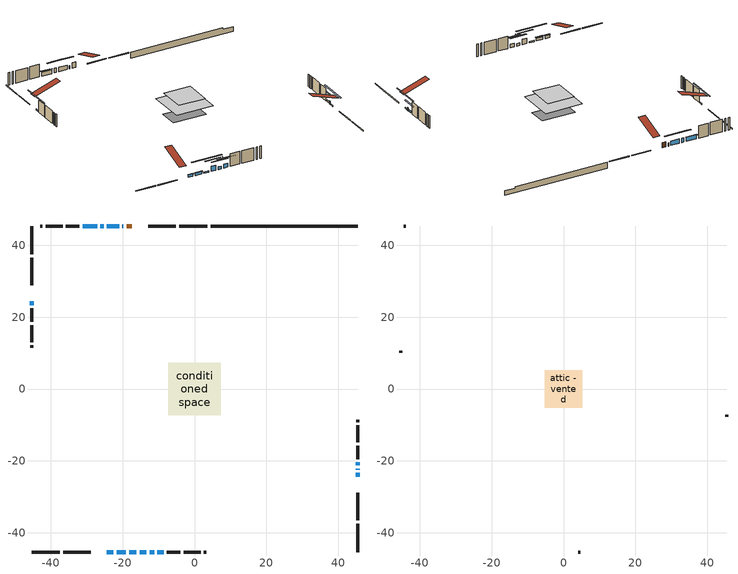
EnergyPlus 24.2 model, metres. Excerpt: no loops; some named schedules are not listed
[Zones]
conditioned space
 floor adiabatic (AdiabaticFloorConstruction): -7.25,-7.25 -7.25,7.25 7.25,7.25 7.25,-7.25 z2.72
 floor foundation (Slab1 construction): -6.59,-3.62 -6.59,3.62 6.59,3.62 6.59,-3.62 z-2.01
 wall outside (RimJoist1 construction): 3.59,45.36 -4.29,45.36 / -45.36,-45.36 -37.48,-45.36 / -45.36,45.36 -45.36,37.48 / 45.36,-45.36 45.36,-37.48 z0.28:0.58
 wall outside (RimJoist2 construction): -5.22,45.36 -12.88,45.36 / -36.55,-45.36 -28.89,-45.36 / -45.36,36.55 -45.36,28.89 / 45.36,-36.55 45.36,-28.89 z0.28:0.58
 wall outside (AdiabaticWallConstruction 1): -17.41,45.36 -18.9,45.36 z0.28:2.31
 wall outside (AdiabaticWallConstruction): -19.83,45.36 -20.04,45.36 / 45.36,-22.42 45.36,-22.21 z0.28:1.5; -24.36,-45.36 -22.58,-45.36 / -21.65,-45.36 -19.11,-45.36 / -12.52,-45.36 -11.24,-45.36 z0.28:1.3; 45.36,-24.36 45.36,-23.34 / -18.18,-45.36 -16.15,-45.36 / -45.36,24.36 -45.36,23.34 z0.28:0.79; 45.36,-21.28 45.36,-20.42 z0.28:1.2; -20.97,45.36 -24.37,45.36 / -25.3,45.36 -26.16,45.36 z0.28:2.01; -15.22,-45.36 -13.44,-45.36 z0.28:2.31; -10.32,-45.36 -8.59,-45.36 z0.28:1.7; -27.09,45.36 -31.16,45.36 z0.28:1.8
 wall outside (Wall1 construction): -32.09,45.36 -35.81,45.36 / -7.66,-45.36 -3.94,-45.36 / -45.36,22.41 -45.36,18.7 / 45.36,-19.49 45.36,-15.77 z0.28:5.16
 wall outside (Wall2 construction): -36.73,45.36 -41.46,45.36 / -3.01,-45.36 1.71,-45.36 / -45.36,17.77 -45.36,13.05 / 45.36,-14.84 45.36,-10.12 z0.28:5.16
 wall outside (Wall3 construction): -42.39,45.36 -42.96,45.36 / 2.64,-45.36 3.21,-45.36 / -45.36,12.12 -45.36,11.55 / 45.36,-9.19 45.36,-8.62 z0.28:5.16
 wall foundation (FoundationWall1 construction): 4.52,45.36,-2.01 4.52,45.36,0.28 41.28,45.36,0.28 41.28,45.36,-0.23 45.36,45.36,-0.23 45.36,45.36,-2.01
 window (WindowConstruction 9): -19.83,45.36 -20.04,45.36 z0.28:1.5
 window (WindowConstruction 7): -24.36,-45.36 -22.58,-45.36 z0.28:1.29
 window (WindowConstruction 8): -21.65,-45.36 -19.11,-45.36 z0.28:1.29
 window (WindowConstruction 11): 45.36,-24.36 45.36,-23.34 z0.28:0.79
 window (WindowConstruction 12): -18.18,-45.36 -16.15,-45.36 z0.28:0.79
 window (WindowConstruction 10): 45.36,-22.41 45.36,-22.21 z0.28:1.5
 window (WindowConstruction 13): -45.36,24.36 -45.36,23.34 z0.28:0.79
 window (WindowConstruction): 45.36,-21.28 45.36,-20.42 z0.28:1.19
 window (WindowConstruction 1): -20.97,45.36 -24.37,45.36 z0.28:2.01
 window (WindowConstruction 2): -25.3,45.36 -26.16,45.36 z0.28:2.01
 window (WindowConstruction 3): -15.22,-45.36 -13.44,-45.36 z0.28:2.31
 window (WindowConstruction 4): -12.52,-45.36 -11.24,-45.36 z0.28:1.29
 window (WindowConstruction 5): -10.32,-45.36 -8.59,-45.36 z0.28:1.7
 window (WindowConstruction 6): -27.09,45.36 -31.16,45.36 z0.28:1.8
 door (Door): -17.42,45.36 -18.9,45.36 z0.28:2.31
 ceiling adiabatic (AdiabaticFloorConstruction): 7.25,-7.25 7.25,7.25 -7.25,7.25 -7.25,-7.25 z2.72
attic - vented
 floor to conditioned space (Floor1 construction Reversed): -5.21,-5.21 -5.21,5.21 5.21,5.21 5.21,-5.21 z5.16
 wall outside (Wall4 construction): -43.89,45.36 -44.44,45.36 / 4.14,-45.36 4.69,-45.36 / -45.36,10.62 -45.36,10.07 / 45.36,-7.69 45.36,-7.14 z0.28:5.16
 roof outside (Roof1 construction): -16.49,45.36,5.16 -16.49,35.21,8.54 -13.81,35.21,8.54 -13.81,45.36,5.16; -25.29,-45.36,5.16 -25.29,-35.21,8.54 -27.96,-35.21,8.54 -27.96,-45.36,5.16; -45.36,25.29,5.16 -35.21,25.29,8.54 -35.21,27.96,8.54 -45.36,27.96,5.16; 45.36,-25.29,5.16 35.21,-25.29,8.54 35.21,-27.96,8.54 45.36,-27.96,5.16
shading: -22.38,-45.36 -24.56,-45.36 -24.56,-45.78 -22.38,-45.78 z1.5; -18.91,-45.36 -21.85,-45.36 -21.85,-45.78 -18.91,-45.78 z1.5; 45.36,-18.26 45.36,-29.44 45.78,-29.44 45.78,-18.26 z5.87; -11.07,-45.36 -23.26,-45.36 -23.26,-45.78 -11.07,-45.78 z5.87; -45.36,18.26 -45.36,29.44 -45.78,29.44 -45.78,18.26 z5.87; 45.36,-17.78 45.36,-23.92 45.78,-23.92 45.78,-17.78 z3.83; -27.01,45.36 -18.33,45.36 -18.33,45.78 -27.01,45.78 z4.65; -28.8,45.36 -22.66,45.36 -22.66,45.78 -28.8,45.78 z4.65; -10.81,-45.36 -17.86,-45.36 -17.86,-45.78 -10.81,-45.78 z4.95; -8.6,-45.36 -15.16,-45.36 -15.16,-45.78 -8.6,-45.78 z3.93; -5.95,-45.36 -12.95,-45.36 -12.95,-45.78 -5.95,-45.78 z4.34; -31.36,45.36 -26.89,45.36 -26.89,45.78 -31.36,45.78 z2.01
[Building]
Building 1: Terrain=Suburbs
[Site:Location]
Toronto City Centre_ON: Latitude {deg}=43.63; Longitude {deg}=-79.39; Time Zone {hr}=-5; Elevation {m}=77; Keep Site Location Information=Yes
[Site:GroundTemperature:Shallow]
5.01852, 3.26908, 3.12898, 3.95918, 7.29196, 10.6092, 13.4851, 15.3069, 15.4617, 13.9799, 11.1774, 7.9619
[Site:WaterMainsTemperature]
Calculation Method=Schedule; Temperature Schedule=mains temperature schedule
[Material] Roughness=Rough; Thermal Absorptance=0.9
Name | Thickness {m} | Conductivity {W/m-K} | Density {kg/m3} | Specific Heat {J/kg-K} | Solar Absorptance | Visible Absorptance
asphalt or fiberglass shingles | 0.00635 | 0.162714 | 1121.4 | 1465.45 | 0.4 | 0.4
ceiling loosefill ins | 0.169333 | 0.0480833 | 16.02 | 1046.75 | 0.7 | 0.7
ceiling stud and cavity | 0.1397 | 0.105222 | 65.682 | 1177.47 | 0.7 | 0.7
concrete 4.0 in. | 0.1016 | 1.803125 | 2242.8 | 837.4 | 0.7 | 0.7
concrete 8.0 in. | 0.2032 | 1.803125 | 2242.8 | 837.4 | 0.7 | 0.7
door material | 0.04445 | 0.053851 | 512.64 | 1214.23 | 0.7 | 0.7
exterior vertical ins | 0.0307237 | 0.029427 | 32.04 | 1214.23 | 0.7 | 0.7
floor covering | 0.0127 | 0.0433444 | 54.468 | 1339.84 | 0.6 | 0.6
floor rigid ins; wall rigid ins | 0.512978 | 0.029427 | 32.04 | 1214.23 | 0.7 | 0.7
floor stud and cavity | 0.1397 | 1.75129 | 37.0049 | 1207.88 | 0.7 | 0.7
furniture material conditioned space 1 | 0.1524 | 0.115458 | 640.8 | 1214.23 | 0.6 | 0.6
gypsum board | 0.0127 | 0.160291 | 801 | 837.4 | 0.6 | 0.6
gypsum board 1 | 0.0127 | 0.160291 | 801 | 837.4 | 0.7 | 0.7
osb sheathing 0.5 in. | 0.0127 | 0.115458 | 512.64 | 1214.23 | 0.7 | 0.7
osb sheathing 0.75 in. | 0.01905 | 0.115458 | 512.64 | 1214.23 | 0.7 | 0.7
osb sheathing 2.0 in. | 0.0508 | 0.115458 | 512.64 | 1214.23 | 0.7 | 0.7
rim joist rigid ins | 0.051816 | 0.029427 | 32.04 | 1214.23 | 0.7 | 0.7
rim joist stud and cavity | 0.0508 | 0.0451784 | 125.044 | 1163.47 | 0.6 | 0.6
rim joist stud and cavity 1 | 0.0508 | 0.206692 | 125.044 | 1163.47 | 0.6 | 0.6
wall stud and cavity | 0.1397 | 0.079101 | 139.0536 | 1170.24 | 0.7 | 0.7
wall stud and cavity 1 | 0.1397 | 0.0897493 | 139.0536 | 1170.24 | 0.7 | 0.7
wall stud and cavity 2 | 0.1397 | 0.0940029 | 139.0536 | 1170.24 | 0.7 | 0.7
wall stud and cavity 3 | 0.0889 | 6.9971 | 50.32683 | 1063.81 | 0.6 | 0.6
wall stud and cavity 4 | 0.0889 | 0.380278 | 52.3479 | 1209.89 | 0.7 | 0.7
wall stud and cavity 5 | 0.0889 | 0.391764 | 83.0341 | 1211.67 | 0.7 | 0.7
wood siding | 0.0254 | 0.102417 | 544.68 | 1172.36 | 0.4 | 0.4
wood siding 1 | 0.00254 | 0.102417 | 544.68 | 1172.36 | 0.4 | 0.4
wood siding 2; wood siding 3; wood siding 4 | 0.0254 | 0.102417 | 544.68 | 1172.36 | 0.7 | 0.7
[WindowMaterial:SimpleGlazingSystem]
Name | U-Factor {W/m2-K} | Solar Heat Gain Coefficient
WindowMaterial | 2.95426 | 0.63
WindowMaterial 1 | 2.8725 | 0.71
WindowMaterial 2 | 2.92814 | 0.66
WindowMaterial 3 | 2.97754 | 0.59
WindowMaterial 4 | 2.898619 | 0.69
WindowMaterial 5 | 2.93609 | 0.65
WindowMaterial 6 | 2.91622 | 0.67
WindowMaterial 7 | 6.93965 | 0.69
WindowMaterial 8 | 2.992306 | 0.59
[Construction]
AdiabaticFloorConstruction: floor stud and cavity, floor rigid ins, osb sheathing 0.75 in., floor covering
AdiabaticWallConstruction: wood siding 3, wall rigid ins, wall stud and cavity 4, gypsum board
AdiabaticWallConstruction 1: wood siding 4, wall rigid ins, wall stud and cavity 4, gypsum board
Door: door material
Floor1 construction Reversed: gypsum board, ceiling stud and cavity, ceiling loosefill ins
FoundationWall1 construction: concrete 8.0 in., gypsum board 1
furniture construction conditioned space 1: furniture material conditioned space 1
PartitionWallConstruction: gypsum board, wall stud and cavity 5, gypsum board
RimJoist1 construction: wood siding 2, osb sheathing 2.0 in., rim joist stud and cavity
RimJoist2 construction: wood siding 2, rim joist rigid ins, osb sheathing 2.0 in., rim joist stud and cavity 1
Roof1 construction: asphalt or fiberglass shingles
Slab1 construction: concrete 4.0 in.
Wall1 construction: wood siding, osb sheathing 0.5 in., wall stud and cavity, gypsum board
Wall2 construction: wood siding, osb sheathing 0.5 in., wall stud and cavity 1, gypsum board
Wall3 construction: wood siding, osb sheathing 0.5 in., wall stud and cavity 2, gypsum board
Wall4 construction: wood siding 1, wall stud and cavity 3
WindowConstruction: WindowMaterial
WindowConstruction 1: WindowMaterial 1
WindowConstruction 10; WindowConstruction 9: WindowMaterial 7
WindowConstruction 11; WindowConstruction 12; WindowConstruction 13: WindowMaterial 8
WindowConstruction 2; WindowConstruction 4; WindowConstruction 8: WindowMaterial 2
WindowConstruction 3: WindowMaterial 3
WindowConstruction 5: WindowMaterial 4
WindowConstruction 6: WindowMaterial 5
WindowConstruction 7: WindowMaterial 6
[Zone] Multiplier=1; Part of Total Floor Area=Yes
Name | Volume {m3}
attic - vented | 59.7301
conditioned space | 762.2
[Space]
Name | Zone | Volume {m3}
attic - vented 1 | attic - vented | 59.7301
conditioned space 1 | conditioned space | 762.2
[ZoneInfiltration:EffectiveLeakageArea]
infil attic - vented 1: Zone or Space=attic - vented 1; Schedule=Always On Discrete; Effective Air Leakage Area {cm2}=4576.84; Stack Coefficient=0.000574508; Wind Coefficient=1.61945e-05
[ZoneMixing]
whole house fan mix: Zone or Space=attic - vented; Schedule=Always On Continuous; Design Flow Rate Calculation Method=Flow/Zone; Design Flow Rate {m3/s}=0; Source Zone or Space=conditioned space
[SurfaceProperty:ExposedFoundationPerimeter]
Slab1: Exposed Perimeter Calculation Method=TotalExposedPerimeter; Total Exposed Perimeter {m}=40.844
[InternalMass] Zone or ZoneList=conditioned space; Space or SpaceList=conditioned space 1
Name | Construction | Surface Area {m2}
furniture mass conditioned space 1 | furniture construction conditioned space 1 | 122.324
partition wall mass | PartitionWallConstruction | 305.81
[Lights]
interior lighting: Zone or ZoneList or Space or SpaceList=conditioned space 1; Schedule=interior lighting schedule; Design Level Calculation Method=LightingLevel; Lighting Level {W}=343.2; Return Air Fraction=0; Fraction Radiant=0.6; Fraction Visible=0.2; Fraction Replaceable=1
[People]
occupants: Zone or ZoneList or Space or SpaceList=conditioned space 1; Number of People Schedule=occupants schedule; Number of People Calculation Method=People; Number of People=3; Fraction Radiant=0.314171; Sensible Heat Fraction=0.56303; Activity Level Schedule=occupants activity schedule; Carbon Dioxide Generation Rate {m3/s-W}=0; Enable ASHRAE 55 Comfort Warnings=No; Mean Radiant Temperature Calculation Type=EnclosureAveraged
[ElectricEquipment] Zone or ZoneList or Space or SpaceList=conditioned space 1; Design Level Calculation Method=EquipmentLevel
Name | Schedule | Design Level {W} | Fraction Latent | Fraction Radiant | Fraction Lost
clothes dryer | clothes dryer schedule | 140.772 | 0.015 | 0.081 | 0.85
clothes washer | clothes washer schedule | 32.1985 | 0.03 | 0.162 | 0.7
cooking range | cooking range schedule | 215.147 | 0.08 | 0.432 | 0.2
dishwasher | dishwasher schedule | 66.8632 | 0.3 | 0.18 | 0.4
fridge | fridge schedule | 72.9452 | 0 | 0.6 | 0
mech vent house fan | mech vent house fan schedule | 0.95 | 0 | 0 | 1
mech vent house fan cfis | mech vent house fan cfis schedule | 0 | 0 | 0 | 0
misc plug loads | misc plug loads schedule | 494.7 | 0.045 | 0.513 | 0.1
whole house fan | Always On Discrete | 0 | 0 | 0 | 1
[OtherEquipment] Zone or ZoneList or Space or SpaceList=conditioned space 1; Design Level Calculation Method=EquipmentLevel
Name | Fuel Type | Schedule | Design Level {W} | Fraction Latent | Fraction Radiant | Fraction Lost
clothes dryer 1 | Electricity | clothes dryer schedule | 0 | 0.015 | 0.081 | 0.85
cooking range 1 | Electricity | cooking range schedule | 0 | 0.08 | 0.432 | 0.2
general water use latent | None | general water use schedule | 62.594 | 1 | 0 | 0
general water use sensible | None | general water use schedule | -61.6891 | 0 | 0.6 | 0
mech vent house fan latent load | None | Always On Discrete | 0 | 1 | 0 | 0
mech vent house fan sensible load | None | Always On Discrete | 0 | 0 | 0 | 0
water heater energy adjustment1 | NaturalGas | Always On Discrete | 0.01 | 0 | 0 | 1
[ZoneInfiltration:DesignFlowRate] Zone or ZoneList or Space or SpaceList=conditioned space 1; Schedule=Always On Discrete; Design Flow Rate Calculation Method=Flow/Zone; Design Flow Rate {m3/s}=0
infil flow; natural vent flow; whole house fan flow
[Foundation:Kiva]
Foundation Kiva 1: Initial Indoor Air Temperature {C}=18; Wall Height Above Grade {m}=0.279989; Wall Depth Below Slab {m}=0.2032; Custom Block Material Name 1=exterior vertical ins; Custom Block Depth 1 {m}=2.28999; Custom Block X Position 1 {m}=0.2159; Custom Block Z Position 1 {m}=0
[Foundation:Kiva:Settings]
Soil Conductivity {W/m-K}=0.849921; Soil Density {kg/m3}=1842.3; Soil Specific Heat {J/kg-K}=418.7; Ground Solar Absorptivity=0.9; Ground Thermal Absorptivity=0.9; Ground Surface Roughness {m}=0.03; Far-Field Width {m}=40; Deep-Ground Boundary Condition=ZeroFlux; Deep-Ground Depth {m}=40; Minimum Cell Dimension {m}=0.2; Maximum Cell Growth Coefficient=3; Simulation Timestep=Timestep
[Exterior:Lights]
exterior lighting: Schedule=exterior lighting schedule; Design Level {W}=75.6
[Schedule:Constant]
Name | Hourly Value
Always On Continuous; mech vent house fan schedule; mech vent house fan cfis schedule; Always On Discrete | 1
occupants activity schedule | 117.228
fridge schedule | 0
[Schedule:Week:Daily]
interior lighting schedule Week Rule - Jan1-Jan27: interior lighting schedule day, interior lighting schedule day, interior lighting schedule day, interior lighting schedule day, interior lighting schedule day, interior lighting schedule day, interior lighting schedule day, interior lighting schedule default day, interior lighting schedule default day, interior lighting schedule default day, interior lighting schedule default day, interior lighting schedule default day
interior lighting schedule Week Rule - Jan28-Feb3: interior lighting schedule day, interior lighting schedule day, interior lighting schedule day, interior lighting schedule day, interior lighting schedule day 1, interior lighting schedule day 1, interior lighting schedule day 1, interior lighting schedule default day, interior lighting schedule default day, interior lighting schedule default day, interior lighting schedule default day, interior lighting schedule default day
interior lighting schedule Week Rule - Feb4-Feb24: interior lighting schedule day 1, interior lighting schedule day 1, interior lighting schedule day 1, interior lighting schedule day 1, interior lighting schedule day 1, interior lighting schedule day 1, interior lighting schedule day 1, interior lighting schedule default day, interior lighting schedule default day, interior lighting schedule default day, interior lighting schedule default day, interior lighting schedule default day
interior lighting schedule Week Rule - Feb25-Mar3: interior lighting schedule day 1, interior lighting schedule day 1, interior lighting schedule day 1, interior lighting schedule day 1, interior lighting schedule day 2, interior lighting schedule day 2, interior lighting schedule day 2, interior lighting schedule default day, interior lighting schedule default day, interior lighting schedule default day, interior lighting schedule default day, interior lighting schedule default day
interior lighting schedule Week Rule - Mar4-Mar31: interior lighting schedule day 2, interior lighting schedule day 2, interior lighting schedule day 2, interior lighting schedule day 2, interior lighting schedule day 2, interior lighting schedule day 2, interior lighting schedule day 2, interior lighting schedule default day, interior lighting schedule default day, interior lighting schedule default day, interior lighting schedule default day, interior lighting schedule default day
interior lighting schedule Week Rule - Apr1-Apr28: interior lighting schedule day 3, interior lighting schedule day 3, interior lighting schedule day 3, interior lighting schedule day 3, interior lighting schedule day 3, interior lighting schedule day 3, interior lighting schedule day 3, interior lighting schedule default day, interior lighting schedule default day, interior lighting schedule default day, interior lighting schedule default day, interior lighting schedule default day
interior lighting schedule Week Rule - Apr29-May5: interior lighting schedule day 3, interior lighting schedule day 3, interior lighting schedule day 4, interior lighting schedule day 4, interior lighting schedule day 4, interior lighting schedule day 4, interior lighting schedule day 4, interior lighting schedule default day, interior lighting schedule default day, interior lighting schedule default day, interior lighting schedule default day, interior lighting schedule default day
interior lighting schedule Week Rule - May6-May26: interior lighting schedule day 4, interior lighting schedule day 4, interior lighting schedule day 4, interior lighting schedule day 4, interior lighting schedule day 4, interior lighting schedule day 4, interior lighting schedule day 4, interior lighting schedule default day, interior lighting schedule default day, interior lighting schedule default day, interior lighting schedule default day, interior lighting schedule default day
interior lighting schedule Week Rule - May27-Jun2: interior lighting schedule day 4, interior lighting schedule day 4, interior lighting schedule day 4, interior lighting schedule day 4, interior lighting schedule day 4, interior lighting schedule day 5, interior lighting schedule day 5, interior lighting schedule default day, interior lighting schedule default day, interior lighting schedule default day, interior lighting schedule default day, interior lighting schedule default day
interior lighting schedule Week Rule - Jun3-Jun30: interior lighting schedule day 5, interior lighting schedule day 5, interior lighting schedule day 5, interior lighting schedule day 5, interior lighting schedule day 5, interior lighting schedule day 5, interior lighting schedule day 5, interior lighting schedule default day, interior lighting schedule default day, interior lighting schedule default day, interior lighting schedule default day, interior lighting schedule default day
interior lighting schedule Week Rule - Jul1-Jul28: interior lighting schedule day 6, interior lighting schedule day 6, interior lighting schedule day 6, interior lighting schedule day 6, interior lighting schedule day 6, interior lighting schedule day 6, interior lighting schedule day 6, interior lighting schedule default day, interior lighting schedule default day, interior lighting schedule default day, interior lighting schedule default day, interior lighting schedule default day
interior lighting schedule Week Rule - Jul29-Aug4: interior lighting schedule day 6, interior lighting schedule day 6, interior lighting schedule day 6, interior lighting schedule day 7, interior lighting schedule day 7, interior lighting schedule day 7, interior lighting schedule day 7, interior lighting schedule default day, interior lighting schedule default day, interior lighting schedule default day, interior lighting schedule default day, interior lighting schedule default day
interior lighting schedule Week Rule - Aug5-Aug25: interior lighting schedule day 7, interior lighting schedule day 7, interior lighting schedule day 7, interior lighting schedule day 7, interior lighting schedule day 7, interior lighting schedule day 7, interior lighting schedule day 7, interior lighting schedule default day, interior lighting schedule default day, interior lighting schedule default day, interior lighting schedule default day, interior lighting schedule default day
interior lighting schedule Week Rule - Aug26-Sep1: interior lighting schedule day 7, interior lighting schedule day 7, interior lighting schedule day 7, interior lighting schedule day 7, interior lighting schedule day 7, interior lighting schedule day 7, interior lighting schedule day 8, interior lighting schedule default day, interior lighting schedule default day, interior lighting schedule default day, interior lighting schedule default day, interior lighting schedule default day
interior lighting schedule Week Rule - Sep2-Sep29: interior lighting schedule day 8, interior lighting schedule day 8, interior lighting schedule day 8, interior lighting schedule day 8, interior lighting schedule day 8, interior lighting schedule day 8, interior lighting schedule day 8, interior lighting schedule default day, interior lighting schedule default day, interior lighting schedule default day, interior lighting schedule default day, interior lighting schedule default day
interior lighting schedule Week Rule - Sep30-Oct6: interior lighting schedule day 8, interior lighting schedule day 9, interior lighting schedule day 9, interior lighting schedule day 9, interior lighting schedule day 9, interior lighting schedule day 9, interior lighting schedule day 9, interior lighting schedule default day, interior lighting schedule default day, interior lighting schedule default day, interior lighting schedule default day, interior lighting schedule default day
interior lighting schedule Week Rule - Oct7-Oct27: interior lighting schedule day 9, interior lighting schedule day 9, interior lighting schedule day 9, interior lighting schedule day 9, interior lighting schedule day 9, interior lighting schedule day 9, interior lighting schedule day 9, interior lighting schedule default day, interior lighting schedule default day, interior lighting schedule default day, interior lighting schedule default day, interior lighting schedule default day
interior lighting schedule Week Rule - Oct28-Nov3: interior lighting schedule day 9, interior lighting schedule day 9, interior lighting schedule day 9, interior lighting schedule day 9, interior lighting schedule day 10, interior lighting schedule day 10, interior lighting schedule day 10, interior lighting schedule default day, interior lighting schedule default day, interior lighting schedule default day, interior lighting schedule default day, interior lighting schedule default day
interior lighting schedule Week Rule - Nov4-Nov24: interior lighting schedule day 10, interior lighting schedule day 10, interior lighting schedule day 10, interior lighting schedule day 10, interior lighting schedule day 10, interior lighting schedule day 10, interior lighting schedule day 10, interior lighting schedule default day, interior lighting schedule default day, interior lighting schedule default day, interior lighting schedule default day, interior lighting schedule default day
interior lighting schedule Week Rule - Nov25-Dec1: interior lighting schedule day 10, interior lighting schedule day 10, interior lighting schedule day 10, interior lighting schedule day 10, interior lighting schedule day 10, interior lighting schedule day 10, interior lighting schedule day 11, interior lighting schedule default day, interior lighting schedule default day, interior lighting schedule default day, interior lighting schedule default day, interior lighting schedule default day
interior lighting schedule Week Rule - Dec2-Dec31: interior lighting schedule day 11, interior lighting schedule day 11, interior lighting schedule day 11, interior lighting schedule day 11, interior lighting schedule day 11, interior lighting schedule day 11, interior lighting schedule day 11, interior lighting schedule default day, interior lighting schedule default day, interior lighting schedule default day, interior lighting schedule default day, interior lighting schedule default day
occupants schedule Week Rule - Jan1-Dec31: occupants schedule day, occupants schedule day, occupants schedule day, occupants schedule day, occupants schedule day, occupants schedule day, occupants schedule day, occupants schedule default day, occupants schedule default day, occupants schedule default day, occupants schedule default day, occupants schedule default day
clothes dryer schedule Week Rule - Jan1-Dec31: clothes dryer schedule day, clothes dryer schedule day, clothes dryer schedule day, clothes dryer schedule day, clothes dryer schedule day, clothes dryer schedule day, clothes dryer schedule day, clothes dryer schedule default day, clothes dryer schedule default day, clothes dryer schedule default day, clothes dryer schedule default day, clothes dryer schedule default day
clothes washer schedule Week Rule - Jan1-Dec31: clothes washer schedule day, clothes washer schedule day, clothes washer schedule day, clothes washer schedule day, clothes washer schedule day, clothes washer schedule day, clothes washer schedule day, clothes washer schedule default day, clothes washer schedule default day, clothes washer schedule default day, clothes washer schedule default day, clothes washer schedule default day
cooking range schedule Week Rule - Jan1-Dec31: cooking range schedule day, cooking range schedule day, cooking range schedule day, cooking range schedule day, cooking range schedule day, cooking range schedule day, cooking range schedule day, cooking range schedule default day, cooking range schedule default day, cooking range schedule default day, cooking range schedule default day, cooking range schedule default day
dishwasher schedule Week Rule - Jan1-Dec31: dishwasher schedule day, dishwasher schedule day, dishwasher schedule day, dishwasher schedule day, dishwasher schedule day, dishwasher schedule day, dishwasher schedule day, dishwasher schedule default day, dishwasher schedule default day, dishwasher schedule default day, dishwasher schedule default day, dishwasher schedule default day
misc plug loads schedule Week Rule - Jan1-Dec31: misc plug loads schedule day, misc plug loads schedule day, misc plug loads schedule day, misc plug loads schedule day, misc plug loads schedule day, misc plug loads schedule day, misc plug loads schedule day, misc plug loads schedule default day, misc plug loads schedule default day, misc plug loads schedule default day, misc plug loads schedule default day, misc plug loads schedule default day
general water use schedule Week Rule - Jan1-Dec31: general water use schedule day, general water use schedule day, general water use schedule day, general water use schedule day, general water use schedule day, general water use schedule day, general water use schedule day, general water use schedule default day, general water use schedule default day, general water use schedule default day, general water use schedule default day, general water use schedule default day
exterior lighting schedule Week Rule - Jan1-Jan27: exterior lighting schedule day, exterior lighting schedule day, exterior lighting schedule day, exterior lighting schedule day, exterior lighting schedule day, exterior lighting schedule day, exterior lighting schedule day, exterior lighting schedule default day, exterior lighting schedule default day, exterior lighting schedule default day, exterior lighting schedule default day, exterior lighting schedule default day
exterior lighting schedule Week Rule - Jan28-Feb3: exterior lighting schedule day, exterior lighting schedule day, exterior lighting schedule day, exterior lighting schedule day, exterior lighting schedule day 1, exterior lighting schedule day 1, exterior lighting schedule day 1, exterior lighting schedule default day, exterior lighting schedule default day, exterior lighting schedule default day, exterior lighting schedule default day, exterior lighting schedule default day
exterior lighting schedule Week Rule - Feb4-Feb24: exterior lighting schedule day 1, exterior lighting schedule day 1, exterior lighting schedule day 1, exterior lighting schedule day 1, exterior lighting schedule day 1, exterior lighting schedule day 1, exterior lighting schedule day 1, exterior lighting schedule default day, exterior lighting schedule default day, exterior lighting schedule default day, exterior lighting schedule default day, exterior lighting schedule default day
exterior lighting schedule Week Rule - Feb25-Mar3: exterior lighting schedule day 1, exterior lighting schedule day 1, exterior lighting schedule day 1, exterior lighting schedule day 1, exterior lighting schedule day 2, exterior lighting schedule day 2, exterior lighting schedule day 2, exterior lighting schedule default day, exterior lighting schedule default day, exterior lighting schedule default day, exterior lighting schedule default day, exterior lighting schedule default day
exterior lighting schedule Week Rule - Mar4-Mar31: exterior lighting schedule day 2, exterior lighting schedule day 2, exterior lighting schedule day 2, exterior lighting schedule day 2, exterior lighting schedule day 2, exterior lighting schedule day 2, exterior lighting schedule day 2, exterior lighting schedule default day, exterior lighting schedule default day, exterior lighting schedule default day, exterior lighting schedule default day, exterior lighting schedule default day
exterior lighting schedule Week Rule - Apr1-Apr28: exterior lighting schedule day 3, exterior lighting schedule day 3, exterior lighting schedule day 3, exterior lighting schedule day 3, exterior lighting schedule day 3, exterior lighting schedule day 3, exterior lighting schedule day 3, exterior lighting schedule default day, exterior lighting schedule default day, exterior lighting schedule default day, exterior lighting schedule default day, exterior lighting schedule default day
exterior lighting schedule Week Rule - Apr29-May5: exterior lighting schedule day 3, exterior lighting schedule day 3, exterior lighting schedule day 4, exterior lighting schedule day 4, exterior lighting schedule day 4, exterior lighting schedule day 4, exterior lighting schedule day 4, exterior lighting schedule default day, exterior lighting schedule default day, exterior lighting schedule default day, exterior lighting schedule default day, exterior lighting schedule default day
exterior lighting schedule Week Rule - May6-May26: exterior lighting schedule day 4, exterior lighting schedule day 4, exterior lighting schedule day 4, exterior lighting schedule day 4, exterior lighting schedule day 4, exterior lighting schedule day 4, exterior lighting schedule day 4, exterior lighting schedule default day, exterior lighting schedule default day, exterior lighting schedule default day, exterior lighting schedule default day, exterior lighting schedule default day
exterior lighting schedule Week Rule - May27-Jun2: exterior lighting schedule day 4, exterior lighting schedule day 4, exterior lighting schedule day 4, exterior lighting schedule day 4, exterior lighting schedule day 4, exterior lighting schedule day 5, exterior lighting schedule day 5, exterior lighting schedule default day, exterior lighting schedule default day, exterior lighting schedule default day, exterior lighting schedule default day, exterior lighting schedule default day
exterior lighting schedule Week Rule - Jun3-Jun30: exterior lighting schedule day 5, exterior lighting schedule day 5, exterior lighting schedule day 5, exterior lighting schedule day 5, exterior lighting schedule day 5, exterior lighting schedule day 5, exterior lighting schedule day 5, exterior lighting schedule default day, exterior lighting schedule default day, exterior lighting schedule default day, exterior lighting schedule default day, exterior lighting schedule default day
exterior lighting schedule Week Rule - Jul1-Jul28: exterior lighting schedule day 6, exterior lighting schedule day 6, exterior lighting schedule day 6, exterior lighting schedule day 6, exterior lighting schedule day 6, exterior lighting schedule day 6, exterior lighting schedule day 6, exterior lighting schedule default day, exterior lighting schedule default day, exterior lighting schedule default day, exterior lighting schedule default day, exterior lighting schedule default day
exterior lighting schedule Week Rule - Jul29-Aug4: exterior lighting schedule day 6, exterior lighting schedule day 6, exterior lighting schedule day 6, exterior lighting schedule day 7, exterior lighting schedule day 7, exterior lighting schedule day 7, exterior lighting schedule day 7, exterior lighting schedule default day, exterior lighting schedule default day, exterior lighting schedule default day, exterior lighting schedule default day, exterior lighting schedule default day
exterior lighting schedule Week Rule - Aug5-Aug25: exterior lighting schedule day 7, exterior lighting schedule day 7, exterior lighting schedule day 7, exterior lighting schedule day 7, exterior lighting schedule day 7, exterior lighting schedule day 7, exterior lighting schedule day 7, exterior lighting schedule default day, exterior lighting schedule default day, exterior lighting schedule default day, exterior lighting schedule default day, exterior lighting schedule default day
exterior lighting schedule Week Rule - Aug26-Sep1: exterior lighting schedule day 7, exterior lighting schedule day 7, exterior lighting schedule day 7, exterior lighting schedule day 7, exterior lighting schedule day 7, exterior lighting schedule day 7, exterior lighting schedule day 8, exterior lighting schedule default day, exterior lighting schedule default day, exterior lighting schedule default day, exterior lighting schedule default day, exterior lighting schedule default day
exterior lighting schedule Week Rule - Sep2-Sep29: exterior lighting schedule day 8, exterior lighting schedule day 8, exterior lighting schedule day 8, exterior lighting schedule day 8, exterior lighting schedule day 8, exterior lighting schedule day 8, exterior lighting schedule day 8, exterior lighting schedule default day, exterior lighting schedule default day, exterior lighting schedule default day, exterior lighting schedule default day, exterior lighting schedule default day
exterior lighting schedule Week Rule - Sep30-Oct6: exterior lighting schedule day 8, exterior lighting schedule day 9, exterior lighting schedule day 9, exterior lighting schedule day 9, exterior lighting schedule day 9, exterior lighting schedule day 9, exterior lighting schedule day 9, exterior lighting schedule default day, exterior lighting schedule default day, exterior lighting schedule default day, exterior lighting schedule default day, exterior lighting schedule default day
exterior lighting schedule Week Rule - Oct7-Oct27: exterior lighting schedule day 9, exterior lighting schedule day 9, exterior lighting schedule day 9, exterior lighting schedule day 9, exterior lighting schedule day 9, exterior lighting schedule day 9, exterior lighting schedule day 9, exterior lighting schedule default day, exterior lighting schedule default day, exterior lighting schedule default day, exterior lighting schedule default day, exterior lighting schedule default day
exterior lighting schedule Week Rule - Oct28-Nov3: exterior lighting schedule day 9, exterior lighting schedule day 9, exterior lighting schedule day 9, exterior lighting schedule day 9, exterior lighting schedule day 10, exterior lighting schedule day 10, exterior lighting schedule day 10, exterior lighting schedule default day, exterior lighting schedule default day, exterior lighting schedule default day, exterior lighting schedule default day, exterior lighting schedule default day
[Schedule:Year]
interior lighting schedule: interior lighting schedule Week Rule - Jan1-Jan27, 1, 1, 1, 27, interior lighting schedule Week Rule - Jan28-Feb3, 1, 28, 2, 3, interior lighting schedule Week Rule - Feb4-Feb24, 2, 4, 2, 24, interior lighting schedule Week Rule - Feb25-Mar3, 2, 25, 3, 3, interior lighting schedule Week Rule - Mar4-Mar31, 3, 4, 3, 31, interior lighting schedule Week Rule - Apr1-Apr28, 4, 1, 4, 28, interior lighting schedule Week Rule - Apr29-May5, 4, 29, 5, 5, interior lighting schedule Week Rule - May6-May26, 5, 6, 5, 26, interior lighting schedule Week Rule - May27-Jun2, 5, 27, 6, 2, interior lighting schedule Week Rule - Jun3-Jun30, 6, 3, 6, 30, interior lighting schedule Week Rule - Jul1-Jul28, 7, 1, 7, 28, interior lighting schedule Week Rule - Jul29-Aug4, 7, 29, 8, 4, interior lighting schedule Week Rule - Aug5-Aug25, 8, 5, 8, 25, interior lighting schedule Week Rule - Aug26-Sep1, 8, 26, 9, 1, interior lighting schedule Week Rule - Sep2-Sep29, 9, 2, 9, 29, interior lighting schedule Week Rule - Sep30-Oct6, 9, 30, 10, 6, interior lighting schedule Week Rule - Oct7-Oct27, 10, 7, 10, 27, interior lighting schedule Week Rule - Oct28-Nov3, 10, 28, 11, 3, interior lighting schedule Week Rule - Nov4-Nov24, 11, 4, 11, 24, interior lighting schedule Week Rule - Nov25-Dec1, 11, 25, 12, 1, interior lighting schedule Week Rule - Dec2-Dec31, 12, 2, 12, 31
occupants schedule: occupants schedule Week Rule - Jan1-Dec31, 1, 1, 12, 31
clothes dryer schedule: clothes dryer schedule Week Rule - Jan1-Dec31, 1, 1, 12, 31
clothes washer schedule: clothes washer schedule Week Rule - Jan1-Dec31, 1, 1, 12, 31
cooking range schedule: cooking range schedule Week Rule - Jan1-Dec31, 1, 1, 12, 31
dishwasher schedule: dishwasher schedule Week Rule - Jan1-Dec31, 1, 1, 12, 31
misc plug loads schedule: misc plug loads schedule Week Rule - Jan1-Dec31, 1, 1, 12, 31
general water use schedule: general water use schedule Week Rule - Jan1-Dec31, 1, 1, 12, 31
exterior lighting schedule: exterior lighting schedule Week Rule - Jan1-Jan27, 1, 1, 1, 27, exterior lighting schedule Week Rule - Jan28-Feb3, 1, 28, 2, 3, exterior lighting schedule Week Rule - Feb4-Feb24, 2, 4, 2, 24, exterior lighting schedule Week Rule - Feb25-Mar3, 2, 25, 3, 3, exterior lighting schedule Week Rule - Mar4-Mar31, 3, 4, 3, 31, exterior lighting schedule Week Rule - Apr1-Apr28, 4, 1, 4, 28, exterior lighting schedule Week Rule - Apr29-May5, 4, 29, 5, 5, exterior lighting schedule Week Rule - May6-May26, 5, 6, 5, 26, exterior lighting schedule Week Rule - May27-Jun2, 5, 27, 6, 2, exterior lighting schedule Week Rule - Jun3-Jun30, 6, 3, 6, 30, exterior lighting schedule Week Rule - Jul1-Jul28, 7, 1, 7, 28, exterior lighting schedule Week Rule - Jul29-Aug4, 7, 29, 8, 4, exterior lighting schedule Week Rule - Aug5-Aug25, 8, 5, 8, 25, exterior lighting schedule Week Rule - Aug26-Sep1, 8, 26, 9, 1, exterior lighting schedule Week Rule - Sep2-Sep29, 9, 2, 9, 29, exterior lighting schedule Week Rule - Sep30-Oct6, 9, 30, 10, 6, exterior lighting schedule Week Rule - Oct7-Oct27, 10, 7, 10, 27, exterior lighting schedule Week Rule - Oct28-Nov3, 10, 28, 11, 3, exterior lighting schedule Week Rule - Nov4-Nov24, 11, 4, 11, 24, exterior lighting schedule Week Rule - Nov25-Dec1, 11, 25, 12, 1, exterior lighting schedule Week Rule - Dec2-Dec31, 12, 2, 12, 31
[Schedule:Compact]
mains temperature schedule: Through: 01/01, For: AllDays, Until: 24:00, 8.80333, Through: 01/02, For: AllDays, Until: 24:00, 8.74333, Through: 01/03, For: AllDays, Until: 24:00, 8.68389, Through: 01/04, For: AllDays, Until: 24:00, 8.62611, Through: 01/05, For: AllDays, Until: 24:00, 8.56944, Through: 01/06, For: AllDays, Until: 24:00, 8.51389, Through: 01/07, For: AllDays, Until: 24:00, 8.45944, Through: 01/08, For: AllDays, Until: 24:00, 8.40611, Through: 01/09, For: AllDays, Until: 24:00, 8.35389, Through: 01/10, For: AllDays, Until: 24:00, 8.30278, Through: 01/11, For: AllDays, Until: 24:00, 8.25333, Through: 01/12, For: AllDays, Until: 24:00, 8.205, Through: 01/13, For: AllDays, Until: 24:00, 8.15778, Through: 01/14, For: AllDays, Until: 24:00, 8.11222, Through: 01/15, For: AllDays, Until: 24:00, 8.06778, Through: 01/16, For: AllDays, Until: 24:00, 8.02444, Through: 01/17, For: AllDays, Until: 24:00, 7.98222, Through: 01/18, For: AllDays, Until: 24:00, 7.94167, Through: 01/19, For: AllDays, Until: 24:00, 7.90222, Through: 01/20, For: AllDays, Until: 24:00, 7.86444, Through: 01/21, For: AllDays, Until: 24:00, 7.82778, Through: 01/22, For: AllDays, Until: 24:00, 7.79278, Through: 01/23, For: AllDays, Until: 24:00, 7.75889, Through: 01/24, For: AllDays, Until: 24:00, 7.72667, Through: 01/25, For: AllDays, Until: 24:00, 7.69556, Through: 01/26, For: AllDays, Until: 24:00, 7.66611, Through: 01/27, For: AllDays, Until: 24:00, 7.63778, Through: 01/28, For: AllDays, Until: 24:00, 7.61111, Through: 01/29, For: AllDays, Until: 24:00, 7.58556, Through: 01/30, For: AllDays, Until: 24:00, 7.56167, Through: 01/31, For: AllDays, Until: 24:00, 7.53944, Through: 02/01, For: AllDays, Until: 24:00, 7.51833, Through: 02/02, For: AllDays, Until: 24:00, 7.49889, Through: 02/03, For: AllDays, Until: 24:00, 7.48111, Through: 02/04, For: AllDays, Until: 24:00, 7.46444, Through: 02/05, For: AllDays, Until: 24:00, 7.44944, Through: 02/06, For: AllDays, Until: 24:00, 7.43556, Through: 02/07, For: AllDays, Until: 24:00, 7.42333, Through: 02/08, For: AllDays, Until: 24:00, 7.41278, Through: 02/09, For: AllDays, Until: 24:00, 7.40389, Through: 02/10, For: AllDays, Until: 24:00, 7.39611, Through: 02/11, For: AllDays, Until: 24:00, 7.39, Through: 02/12, For: AllDays, Until: 24:00, 7.38556, Through: 02/13, For: AllDays, Until: 24:00, 7.38222, Through: 02/14, For: AllDays, Until: 24:00, 7.38056, Through: 02/15, For: AllDays, Until: 24:00, 7.38056, Through: 02/16, For: AllDays, Until: 24:00, 7.38222, Through: 02/17, For: AllDays, Until: 24:00, 7.385, Through: 02/18, For: AllDays, Until: 24:00, 7.38944, Through: 02/19, For: AllDays, Until: 24:00, 7.395, Through: 02/20, For: AllDays, Until: 24:00, 7.40278, Through: 02/21, For: AllDays, Until: 24:00, 7.41167, Through: 02/22, For: AllDays, Until: 24:00, 7.42222, Through: 02/23, For: AllDays, Until: 24:00, 7.43389, Through: 02/24, For: AllDays, Until: 24:00, 7.44722, Through: 02/25, For: AllDays, Until: 24:00, 7.46222, Through: 02/26, For: AllDays, Until: 24:00, 7.47833, Through: 02/27, For: AllDays, Until: 24:00, 7.49611, Through: 02/28, For: AllDays, Until: 24:00, 7.51556, Through: 03/01, For: AllDays, Until: 24:00, 7.53667, Through: 03/02, For: AllDays, Until: 24:00, 7.55889, Through: 03/03, For: AllDays, Until: 24:00, 7.58222, Through: 03/04, For: AllDays, Until: 24:00, 7.60722, Through: 03/05, For: AllDays, Until: 24:00, 7.63389, Through: 03/06, For: AllDays, Until: 24:00, 7.66222, Through: 03/07, For: AllDays, Until: 24:00, 7.69111, Through: 03/08, For: AllDays, Until: 24:00, 7.72222, Through: 03/09, For: AllDays, Until: 24:00, 7.75444, Through: 03/10, For: AllDays, Until: 24:00, 7.78778, Through: 03/11, For: AllDays, Until: 24:00, 7.82278, Through: 03/12, For: AllDays, Until: 24:00, 7.85944, Through: 03/13, For: AllDays, Until: 24:00, 7.89722, Through: 03/14, For: AllDays, Until: 24:00, 7.93611, Through: 03/15, For: AllDays, Until: 24:00, 7.97667, Through: 03/16, For: AllDays, Until: 24:00, 8.01833, Through: 03/17, For: AllDays, Until: 24:00, 8.06167, Through: 03/18, For: AllDays, Until: 24:00, 8.10611, Through: 03/19, For: AllDays, Until: 24:00, 8.15167, Through: 03/20, For: AllDays, Until: 24:00, 8.19833, Through: 03/21, For: AllDays, Until: 24:00, 8.24667, Through: 03/22, For: AllDays, Until: 24:00, 8.29611, Through: 03/23, For: AllDays, Until: 24:00, 8.34667, Through: 03/24, For: AllDays, Until: 24:00, 8.39889, Through: 03/25, For: AllDays, Until: 24:00, 8.45167, Through: 03/26, For: AllDays, Until: 24:00, 8.50611, Through: 03/27, For: AllDays, Until: 24:00, 8.56167, Through: 03/28, For: AllDays, Until: 24:00, 8.61833, Through: 03/29, For: AllDays, Until: 24:00, 8.67611, Through: 03/30, For: AllDays, Until: 24:00, 8.735, Through: 03/31, For: AllDays, Until: 24:00, 8.795, Through: 04/01, For: AllDays, Until: 24:00, 8.85611, Through: 04/02, For: AllDays, Until: 24:00, 8.91833, Through: 04/03, For: AllDays, Until: 24:00, 8.98167, Through: 04/04, For: AllDays, Until: 24:00, 9.04556, Through: 04/05, For: AllDays, Until: 24:00, 9.11111, Through: 04/06, For: AllDays, Until: 24:00, 9.17722, Through: 04/07, For: AllDays, Until: 24:00, 9.24444, Through: 04/08, For: AllDays, Until: 24:00, 9.31222, Through: 04/09, For: AllDays, Until: 24:00, 9.38167, Through: 04/10, For: AllDays, Until: 24:00, 9.45167, Through: 04/11, For: AllDays, Until: 24:00, 9.52222, Through: 04/12, For: AllDays, Until: 24:00, 9.59444, Through: 04/13, For: AllDays, Until: 24:00, 9.66667, Through: 04/14, For: AllDays, Until: 24:00, 9.74, Through: 04/15, For: AllDays, Until: 24:00, 9.81444, Through: 04/16, For: AllDays, Until: 24:00, 9.88944, Through: 04/17, For: AllDays, Until: 24:00, 9.96556, Through: 04/18, For: AllDays, Until: 24:00, 10.0417, Through: 04/19, For: AllDays, Until: 24:00, 10.1189, Through: 04/20, For: AllDays, Until: 24:00, 10.1972, Through: 04/21, For: AllDays, Until: 24:00, 10.2756, Through: 04/22, For: AllDays, Until: 24:00, 10.355, Through: 04/23, For: AllDays, Until: 24:00, 10.435, Through: 04/24, For: AllDays, Until: 24:00, 10.515, Through: 04/25, For: AllDays, Until: 24:00, 10.5961, Through: 04/26, For: AllDays, Until: 24:00, 10.6778, Through: 04/27, For: AllDays, Until: 24:00, 10.76, Through: 04/28, For: AllDays, Until: 24:00, 10.8428, Through: 04/29, For: AllDays, Until: 24:00, 10.9261, Through: 04/30, For: AllDays, Until: 24:00, 11.0094, Through: 05/01, For: AllDays, Until: 24:00, 11.0933, Through: 05/02, For: AllDays, Until: 24:00, 11.1778, Through: 05/03, For: AllDays, Until: 24:00, 11.2628, Through: 05/04, For: AllDays, Until: 24:00, 11.3478, Through: 05/05, For: AllDays, Until: 24:00, 11.4333, Through: 05/06, For: AllDays, Until: 24:00, 11.5189, Through: 05/07, For: AllDays, Until: 24:00, 11.605, Through: 05/08, For: AllDays, Until: 24:00, 11.6917, Through: 05/09, For: AllDays, Until: 24:00, 11.7778, Through: 05/10, For: AllDays, Until: 24:00, 11.865, Through: 05/11, For: AllDays, Until: 24:00, 11.9517, Through: 05/12, For: AllDays, Until: 24:00, 12.0389, Through: 05/13, For: AllDays, Until: 24:00, 12.1261, Through: 05/14, For: AllDays, Until: 24:00, 12.2133, Through: 05/15, For: AllDays, Until: 24:00, 12.3006, Through: 05/16, For: AllDays, Until: 24:00, 12.3883, Through: 05/17, For: AllDays, Until: 24:00, 12.4756, Through: 05/18, For: AllDays, Until: 24:00, 12.5628, Through: 05/19, For: AllDays, Until: 24:00, 12.6506, Through: 05/20, For: AllDays, Until: 24:00, 12.7378, Through: 05/21, For: AllDays, Until: 24:00, 12.825, Through: 05/22, For: AllDays, Until: 24:00, 12.9122, Through: 05/23, For: AllDays, Until: 24:00, 12.9994, Through: 05/24, For: AllDays, Until: 24:00, 13.0861, Through: 05/25, For: AllDays, Until: 24:00, 13.1728, Through: 05/26, For: AllDays, Until: 24:00, 13.2594, Through: 05/27, For: AllDays, Until: 24:00, 13.3456, Through: 05/28, For: AllDays, Until: 24:00, 13.4317, Through: 05/29, For: AllDays, Until: 24:00, 13.5172, Through: 05/30, For: AllDays, Until: 24:00, 13.6028, Through: 05/31, For: AllDays, Until: 24:00, 13.6878, Through: 06/01, For: AllDays, Until: 24:00, 13.7722, Through: 06/02, For: AllDays, Until: 24:00, 13.8567, Through: 06/03, For: AllDays, Until: 24:00, 13.9406, Through: 06/04, For: AllDays, Until: 24:00, 14.0239, Through: 06/05, For: AllDays, Until: 24:00, 14.1067, Through: 06/06, For: AllDays, Until: 24:00, 14.1894, Through: 06/07, For: AllDays, Until: 24:00, 14.2711, Through: 06/08, For: AllDays, Until: 24:00, 14.3528, Through: 06/09, For: AllDays, Until: 24:00, 14.4339, Through: 06/10, For: AllDays, Until: 24:00, 14.5139, Through: 06/11, For: AllDays, Until: 24:00, 14.5939, Through: 06/12, For: AllDays, Until: 24:00, 14.6728, Through: 06/13, For: AllDays, Until: 24:00, 14.7511, Through: 06/14, For: AllDays, Until: 24:00, 14.8289, Through: 06/15, For: AllDays, Until: 24:00, 14.9061, Through: 06/16, For: AllDays, Until: 24:00, 14.9822, Through: 06/17, For: AllDays, Until: 24:00, 15.0578, Through: 06/18, For: AllDays, Until: 24:00, 15.1328, Through: 06/19, For: AllDays, Until: 24:00, 15.2067, Through: 06/20, For: AllDays, Until: 24:00, 15.28, Through: 06/21, For: AllDays, Until: 24:00, 15.3522, Through: 06/22, For: AllDays, Until: 24:00, 15.4239, Through: 06/23, For: AllDays, Until: 24:00, 15.4944, Through: 06/24, For: AllDays, Until: 24:00, 15.5639, Through: 06/25, For: AllDays, Until: 24:00, 15.6328, Through: 06/26, For: AllDays, Until: 24:00, 15.7006, Through: 06/27, For: AllDays, Until: 24:00, 15.7678, Through: 06/28, For: AllDays, Until: 24:00, 15.8333, Through: 06/29, For: AllDays, Until: 24:00, 15.8983, Through: 06/30, For: AllDays, Until: 24:00, 15.9622, Through: 07/01, For: AllDays, Until: 24:00, 16.025, Through: 07/02, For: AllDays, Until: 24:00, 16.0872, Through: 07/03, For: AllDays, Until: 24:00, 16.1478, Through: 07/04, For: AllDays, Until: 24:00, 16.2072, Through: 07/05, For: AllDays, Until: 24:00, 16.2661, Through: 07/06, For: AllDays, Until: 24:00, 16.3233, Through: 07/07, For: AllDays, Until: 24:00, 16.3794, Through: 07/08, For: AllDays, Until: 24:00, 16.435, Through: 07/09, For: AllDays, Until: 24:00, 16.4889, Through: 07/10, For: AllDays, Until: 24:00, 16.5417, Through: 07/11, For: AllDays, Until: 24:00, 16.5928, Through: 07/12, For: AllDays, Until: 24:00, 16.6433, Through: 07/13, For: AllDays, Until: 24:00, 16.6922, Through: 07/14, For: AllDays, Until: 24:00, 16.74, Through: 07/15, For: AllDays, Until: 24:00, 16.7867, Through: 07/16, For: AllDays, Until: 24:00, 16.8322, Through: 07/17, For: AllDays, Until: 24:00, 16.8761, Through: 07/18, For: AllDays, Until: 24:00, 16.9189, Through: 07/19, For: AllDays, Until: 24:00, 16.96, Through: 07/20, For: AllDays, Until: 24:00, 17, Through: 07/21, For: AllDays, Until: 24:00, 17.0389, Through: 07/22, For: AllDays, Until: 24:00, 17.0761, Through: 07/23, For: AllDays, Until: 24:00, 17.1122, Through: 07/24, For: AllDays, Until: 24:00, 17.1467, Through: 07/25, For: AllDays, Until: 24:00, 17.18, Through: 07/26, For: AllDays, Until: 24:00, 17.2117, Through: 07/27, For: AllDays, Until: 24:00, 17.2422, Through: 07/28, For: AllDays, Until: 24:00, 17.2711, Through: 07/29, For: AllDays, Until: 24:00, 17.2983, Through: 07/30, For: AllDays, Until: 24:00, 17.3244, Through: 07/31, For: AllDays, Until: 24:00, 17.3494, Through: 08/01, For: AllDays, Until: 24:00, 17.3728, Through: 08/02, For: AllDays, Until: 24:00, 17.3944, Through: 08/03, For: AllDays, Until: 24:00, 17.4144, Through: 08/04, For: AllDays, Until: 24:00, 17.4333, Through: 08/05, For: AllDays, Until: 24:00, 17.4506, Through: 08/06, For: AllDays, Until: 24:00, 17.4667, Through: 08/07, For: AllDays, Until: 24:00, 17.4811, Through: 08/08, For: AllDays, Until: 24:00, 17.4939, Through: 08/09, For: AllDays, Until: 24:00, 17.5056, Through: 08/10, For: AllDays, Until: 24:00, 17.5156, Through: 08/11, For: AllDays, Until: 24:00, 17.5239, Through: 08/12, For: AllDays, Until: 24:00, 17.5311, Through: 08/13, For: AllDays, Until: 24:00, 17.5361, Through: 08/14, For: AllDays, Until: 24:00, 17.54, Through: 08/15, For: AllDays, Until: 24:00, 17.5428, Through: 08/16, For: AllDays, Until: 24:00, 17.5439, Through: 08/17, For: AllDays, Until: 24:00, 17.5433, Through: 08/18, For: AllDays, Until: 24:00, 17.5411, Through: 08/19, For: AllDays, Until: 24:00, 17.5372, Through: 08/20, For: AllDays, Until: 24:00, 17.5322, Through: 08/21, For: AllDays, Until: 24:00, 17.5256, Through: 08/22, For: AllDays, Until: 24:00, 17.5178, Through: 08/23, For: AllDays, Until: 24:00, 17.5083, Through: 08/24, For: AllDays, Until: 24:00, 17.4972, Through: 08/25, For: AllDays, Until: 24:00, 17.4844, Through: 08/26, For: AllDays, Until: 24:00, 17.4706, Through: 08/27, For: AllDays, Until: 24:00, 17.455, Through: 08/28, For: AllDays, Until: 24:00, 17.4378, Through: 08/29, For: AllDays, Until: 24:00, 17.4194, Through: 08/30, For: AllDays, Until: 24:00, 17.3994, Through: 08/31, For: AllDays, Until: 24:00, 17.3778, Through: 09/01, For: AllDays, Until: 24:00, 17.355, Through: 09/02, For: AllDays, Until: 24:00, 17.3311, Through: 09/03, For: AllDays, Until: 24:00, 17.305, Through: 09/04, For: AllDays, Until: 24:00, 17.2778, Through: 09/05, For: AllDays, Until: 24:00, 17.2494, Through: 09/06, For: AllDays, Until: 24:00, 17.2194, Through: 09/07, For: AllDays, Until: 24:00, 17.1878, Through: 09/08, For: AllDays, Until: 24:00, 17.155, Through: 09/09, For: AllDays, Until: 24:00, 17.1206, Through: 09/10, For: AllDays, Until: 24:00, 17.085, Through: 09/11, For: AllDays, Until: 24:00, 17.0483, Through: 09/12, For: AllDays, Until: 24:00, 17.01, Through: 09/13, For: AllDays, Until: 24:00, 16.97, Through: 09/14, For: AllDays, Until: 24:00, 16.9289, Through: 09/15, For: AllDays, Until: 24:00, 16.8867, Through: 09/16, For: AllDays, Until: 24:00, 16.8428, Through: 09/17, For: AllDays, Until: 24:00, 16.7983, Through: 09/18, For: AllDays, Until: 24:00, 16.7517, Through: 09/19, For: AllDays, Until: 24:00, 16.7044, Through: 09/20, For: AllDays, Until: 24:00, 16.6556, Through: 09/21, For: AllDays, Until: 24:00, 16.6056, Through: 09/22, For: AllDays, Until: 24:00, 16.5544, Through: 09/23, For: AllDays, Until: 24:00, 16.5017, Through: 09/24, For: AllDays, Until: 24:00, 16.4483, Through: 09/25, For: AllDays, Until: 24:00, 16.3933, Through: 09/26, For: AllDays, Until: 24:00, 16.3372, Through: 09/27, For: AllDays, Until: 24:00, 16.2806, Through: 09/28, For: AllDays, Until: 24:00, 16.2222, Through: 09/29, For: AllDays, Until: 24:00, 16.1628, Through: 09/30, For: AllDays, Until: 24:00, 16.1022, Through: 10/01, For: AllDays, Until: 24:00, 16.0406, Through: 10/02, For: AllDays, Until: 24:00, 15.9778, Through: 10/03, For: AllDays, Until: 24:00, 15.9144, Through: 10/04, For: AllDays, Until: 24:00, 15.8494, Through: 10/05, For: AllDays, Until: 24:00, 15.7839, Through: 10/06, For: AllDays, Until: 24:00, 15.7172, Through: 10/07, For: AllDays, Until: 24:00, 15.6494, Through: 10/08, For: AllDays, Until: 24:00, 15.5811, Through: 10/09, For: AllDays, Until: 24:00, 15.5117, Through: 10/10, For: AllDays, Until: 24:00, 15.4411, Through: 10/11, For: AllDays, Until: 24:00, 15.37, Through: 10/12, For: AllDays, Until: 24:00, 15.2978, Through: 10/13, For: AllDays, Until: 24:00, 15.225, Through: 10/14, For: AllDays, Until: 24:00, 15.1511, Through: 10/15, For: AllDays, Until: 24:00, 15.0767, Through: 10/16, For: AllDays, Until: 24:00, 15.0011, Through: 10/17, For: AllDays, Until: 24:00, 14.925, Through: 10/18, For: AllDays, Until: 24:00, 14.8483, Through: 10/19, For: AllDays, Until: 24:00, 14.7706, Through: 10/20, For: AllDays, Until: 24:00, 14.6922, Through: 10/21, For: AllDays, Until: 24:00, 14.6133, Through: 10/22, For: AllDays, Until: 24:00, 14.5339, Through: 10/23, For: AllDays, Until: 24:00, 14.4539, Through: 10/24, For: AllDays, Until: 24:00, 14.3728, Through: 10/25, For: AllDays, Until: 24:00, 14.2917, Through: 10/26, For: AllDays, Until: 24:00, 14.21, Through: 10/27, For: AllDays, Until: 24:00, 14.1272, Through: 10/28, For: AllDays, Until: 24:00, 14.0444, Through: 10/29, For: AllDays, Until: 24:00, 13.9611, Through: 10/30, For: AllDays, Until: 24:00, 13.8772, Through: 10/31, For: AllDays, Until: 24:00, 13.7933, Through: 11/01, For: AllDays, Until: 24:00, 13.7089, Through: 11/02, For: AllDays, Until: 24:00, 13.6239, Through: 11/03, For: AllDays, Until: 24:00, 13.5383, Through: 11/04, For: AllDays, Until: 24:00, 13.4528, Through: 11/05, For: AllDays, Until: 24:00, 13.3667, Through: 11/06, For: AllDays, Until: 24:00, 13.2806, Through: 11/07, For: AllDays, Until: 24:00, 13.1944, Through: 11/08, For: AllDays, Until: 24:00, 13.1078, Through: 11/09, For: AllDays, Until: 24:00, 13.0206, Through: 11/10, For: AllDays, Until: 24:00, 12.9339, Through: 11/11, For: AllDays, Until: 24:00, 12.8467, Through: 11/12, For: AllDays, Until: 24:00, 12.7594, Through: 11/13, For: AllDays, Until: 24:00, 12.6722, Through: 11/14, For: AllDays, Until: 24:00, 12.5844, Through: 11/15, For: AllDays, Until: 24:00, 12.4972, Through: 11/16, For: AllDays, Until: 24:00, 12.41, Through: 11/17, For: AllDays, Until: 24:00, 12.3222, Through: 11/18, For: AllDays, Until: 24:00, 12.235, Through: 11/19, For: AllDays, Until: 24:00, 12.1478, Through: 11/20, For: AllDays, Until: 24:00, 12.0606, Through: 11/21, For: AllDays, Until: 24:00, 11.9733, Through: 11/22, For: AllDays, Until: 24:00, 11.8861, Through: 11/23, For: AllDays, Until: 24:00, 11.7994, Through: 11/24, For: AllDays, Until: 24:00, 11.7128, Through: 11/25, For: AllDays, Until: 24:00, 11.6267, Through: 11/26, For: AllDays, Until: 24:00, 11.5406, Through: 11/27, For: AllDays, Until: 24:00, 11.4544, Through: 11/28, For: AllDays, Until: 24:00, 11.3689, Through: 11/29, For: AllDays, Until: 24:00, 11.2839, Through: 11/30, For: AllDays, Until: 24:00, 11.1989, Through: 12/01, For: AllDays, Until: 24:00, 11.1144, Through: 12/02, For: AllDays, Until: 24:00, 11.03, Through: 12/03, For: AllDays, Until: 24:00, 10.9467, Through: 12/04, For: AllDays, Until: 24:00, 10.8633, Through: 12/05, For: AllDays, Until: 24:00, 10.7806, Through: 12/06, For: AllDays, Until: 24:00, 10.6983, Through: 12/07, For: AllDays, Until: 24:00, 10.6167, Through: 12/08, For: AllDays, Until: 24:00, 10.5356, Through: 12/09, For: AllDays, Until: 24:00, 10.4544, Through: 12/10, For: AllDays, Until: 24:00, 10.3744, Through: 12/11, For: AllDays, Until: 24:00, 10.295, Through: 12/12, For: AllDays, Until: 24:00, 10.2167, Through: 12/13, For: AllDays, Until: 24:00, 10.1383, Through: 12/14, For: AllDays, Until: 24:00, 10.0611, Through: 12/15, For: AllDays, Until: 24:00, 9.98444, Through: 12/16, For: AllDays, Until: 24:00, 9.90833, Through: 12/17, For: AllDays, Until: 24:00, 9.83278, Through: 12/18, For: AllDays, Until: 24:00, 9.75833, Through: 12/19, For: AllDays, Until: 24:00, 9.685, Through: 12/20, For: AllDays, Until: 24:00, 9.61222, Through: 12/21, For: AllDays, Until: 24:00, 9.54, Through: 12/22, For: AllDays, Until: 24:00, 9.46889, Through: 12/23, For: AllDays, Until: 24:00, 9.39889, Through: 12/24, For: AllDays, Until: 24:00, 9.32944, Through: 12/25, For: AllDays, Until: 24:00, 9.26111, Through: 12/26, For: AllDays, Until: 24:00, 9.19389, Through: 12/27, For: AllDays, Until: 24:00, 9.12722, Through: 12/28, For: AllDays, Until: 24:00, 9.06167, Through: 12/29, For: AllDays, Until: 24:00, 8.99722, Through: 12/30, For: AllDays, Until: 24:00, 8.93389, Through: 12/31, For: AllDays, Until: 24:00, 8.87111
